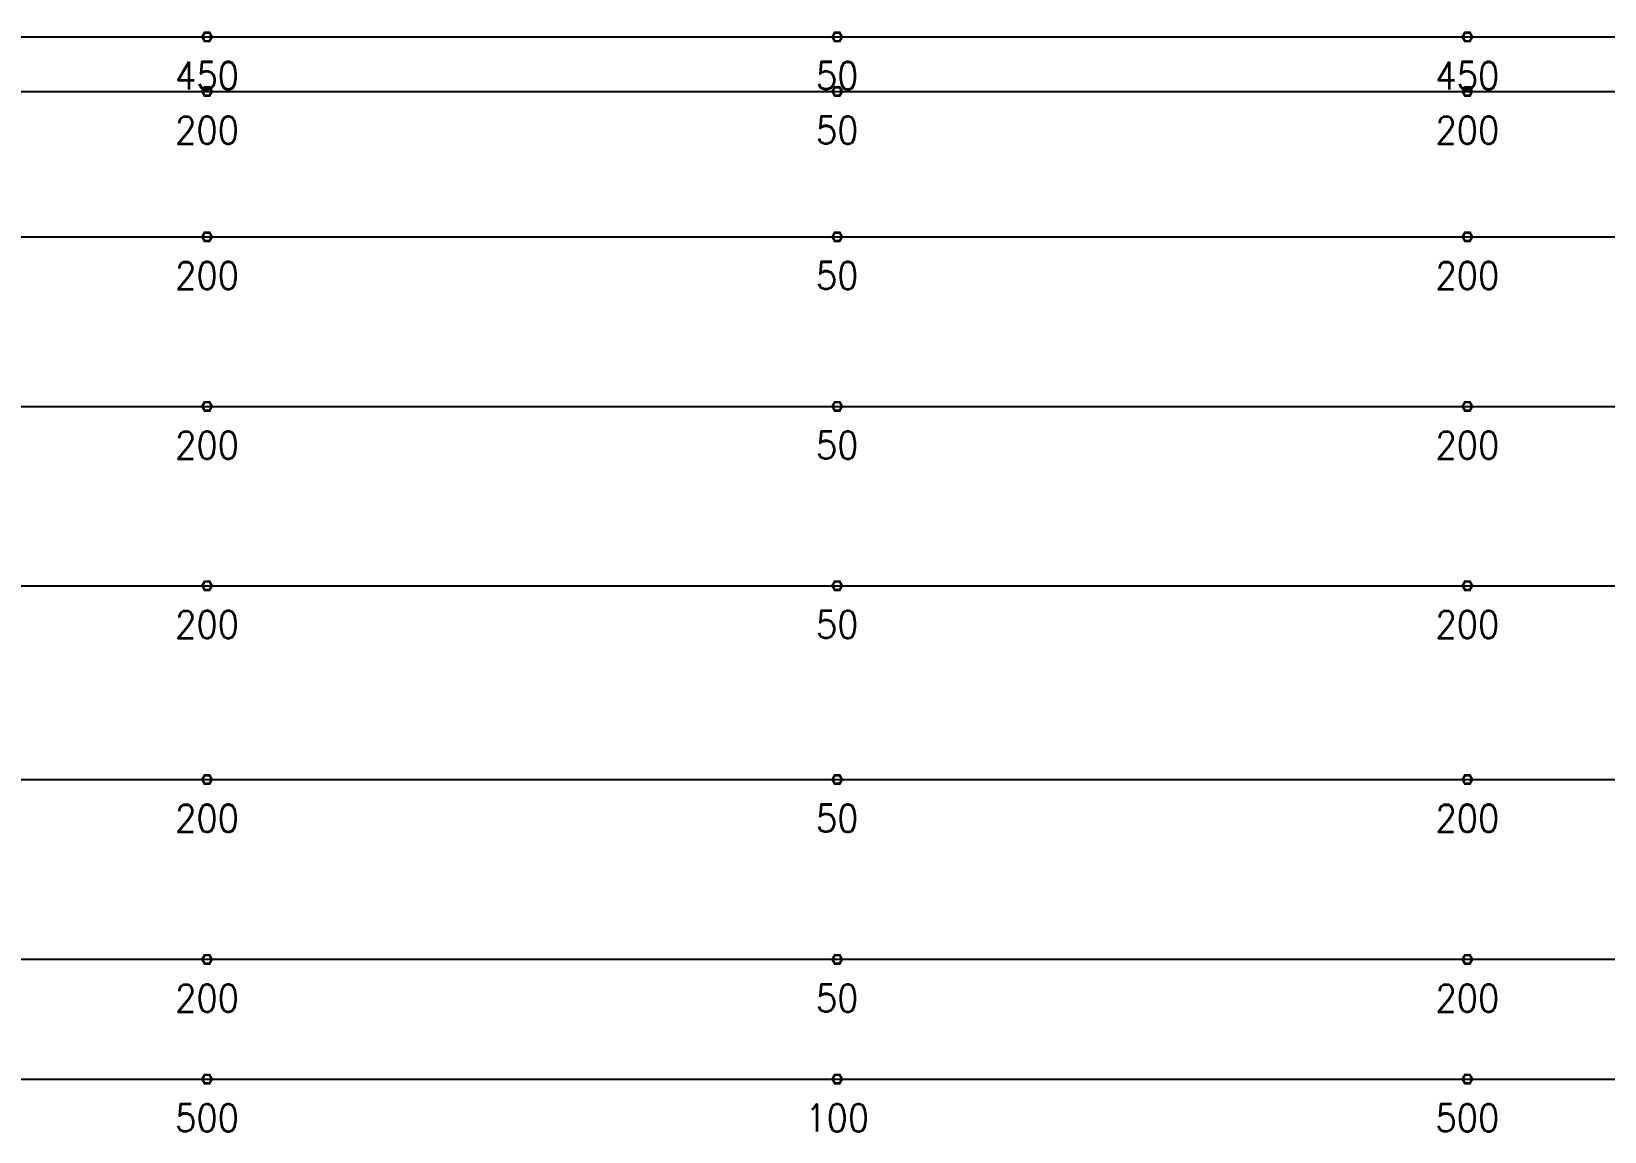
# Model space of a CAD drawing. Header units: millimetres. Extents: x 131629 to 589785, y -24154 to 45581.
# Drawn here: x 401601 to 414582, y 8714 to 17795 of the extents above; entities that cross this region are included whole.
import ezdxf
from ezdxf.enums import TextEntityAlignment as Align

# ---------------------------------------------------------------- set-up
doc = ezdxf.new("R2010")
doc.units = ezdxf.units.MM
doc.layers.get('0').update_dxf_attribs({"lineweight": 20})
doc.layers.add('ARES_TAG', color=3, linetype='Continuous')
doc.layers.add('NDC_S_TENDON', color=10, linetype='Continuous')
doc.layers.add('Current_plane_Column', color=7, linetype='Continuous', true_color=0x4b00ff)
doc.layers.add('NDC_S-TENDON', color=6, linetype='Continuous', lineweight=35)
doc.layers.add('NDC_S_ANNO', color=7, linetype='Continuous', lineweight=20)
doc.styles.add('ARES_ROMANS_0.36', font='romans.shx', dxfattribs={"width": 0.36, "bigfont": 'vns.shx'})
doc.styles.get("Standard").update_dxf_attribs({"font": 'arial.ttf'})

# ---------------------------------------------------------------- blocks, each defined once
blk = doc.blocks.new('*U642')
at = {"layer": 'NDC_S_TENDON'}
blk.add_line((5123, 0), (56672, 0), dxfattribs=at)
at = {"layer": 'ARES_TAG', "style": 'ARES_ROMANS_0.36', "width": 0.36}
blk.add_attdef('S3', text='', height=375, dxfattribs=at).set_placement((-10456, 0), align=Align.MIDDLE_CENTER)
blk = doc.blocks.new('*U626')
at = {"layer": 'NDC_S_TENDON'}
blk.add_line((5123, 0), (56672, 0), dxfattribs=at)
at = {"layer": 'ARES_TAG', "style": 'ARES_ROMANS_0.36', "width": 0.36}
blk.add_attdef('S3', text='', height=375, dxfattribs=at).set_placement((-9538, 0), align=Align.MIDDLE_CENTER)
blk = doc.blocks.new('*U623')
at = {"layer": 'NDC_S_TENDON'}
blk.add_line((5123, 0), (56672, 0), dxfattribs=at)
at = {"layer": 'ARES_TAG', "style": 'ARES_ROMANS_0.36', "width": 0.36}
blk.add_attdef('S3', text='', height=375, dxfattribs=at).set_placement((-10719, 0), align=Align.MIDDLE_CENTER)
blk = doc.blocks.new('*U621')
at = {"layer": 'NDC_S_TENDON'}
blk.add_line((-16450, 0), (25150, 0), dxfattribs=at)
at = {"layer": 'ARES_TAG', "style": 'ARES_ROMANS_0.36', "width": 0.36}
blk.add_attdef('S3', text='', height=375, rotation=6.4084, dxfattribs=at).set_placement((-31810, -1725), align=Align.MIDDLE_CENTER)
blk = doc.blocks.new('*U622')
at = {"layer": 'NDC_S_TENDON'}
blk.add_line((-16450, 0), (25150, 0), dxfattribs=at)
at = {"layer": 'ARES_TAG', "style": 'ARES_ROMANS_0.36', "width": 0.36}
blk.add_attdef('S3', text='', height=375, rotation=5.4684, dxfattribs=at).set_placement((-31836, -1473), align=Align.MIDDLE_CENTER)
blk = doc.blocks.new('TDX')
at = {"layer": 'NDC_S-TENDON', "linetype": 'Continuous'}
for points, elevation in [([(20490, 8250, 20, 20, 0), (20470, 8285, 20, 20, 0), (20430, 8285, 20, 20, 0), (20410, 8250, 20, 20, 0), (20430, 8215, 20, 20, 0), (20470, 8215, 20, 20, 0)], 2950), ([(20490, 8250, 20, 20, 0), (20470, 8285, 20, 20, 0), (20430, 8285, 20, 20, 0), (20410, 8250, 20, 20, 0), (20430, 8215, 20, 20, 0), (20470, 8215, 20, 20, 0)], 2950), ([(20490, 8250, 20, 20, 0), (20470, 8285, 20, 20, 0), (20430, 8285, 20, 20, 0), (20410, 8250, 20, 20, 0), (20430, 8215, 20, 20, 0), (20470, 8215, 20, 20, 0)], 2950), ([(20490, 8250, 20, 20, 0), (20470, 8285, 20, 20, 0), (20430, 8285, 20, 20, 0), (20410, 8250, 20, 20, 0), (20430, 8215, 20, 20, 0), (20470, 8215, 20, 20, 0)], 2950), ([(20490, 8249, 20, 20, 0), (20470, 8284, 20, 20, 0), (20430, 8284, 20, 20, 0), (20410, 8249, 20, 20, 0), (20430, 8214, 20, 20, 0), (20470, 8214, 20, 20, 0)], 2375), ([(20490, 8249, 20, 20, 0), (20470, 8284, 20, 20, 0), (20430, 8284, 20, 20, 0), (20410, 8249, 20, 20, 0), (20430, 8214, 20, 20, 0), (20470, 8214, 20, 20, 0)], 2375), ([(20490, 8249, 20, 20, 0), (20470, 8284, 20, 20, 0), (20430, 8284, 20, 20, 0), (20410, 8249, 20, 20, 0), (20430, 8214, 20, 20, 0), (20470, 8214, 20, 20, 0)], 2375), ([(20490, 8249, 20, 20, 0), (20470, 8284, 20, 20, 0), (20430, 8284, 20, 20, 0), (20410, 8249, 20, 20, 0), (20430, 8214, 20, 20, 0), (20470, 8214, 20, 20, 0)], 2375), ([(25690, 8250, 20, 20, 0), (25670, 8285, 20, 20, 0), (25630, 8285, 20, 20, 0), (25610, 8250, 20, 20, 0), (25630, 8215, 20, 20, 0), (25670, 8215, 20, 20, 0)], 2550), ([(25690, 8250, 20, 20, 0), (25670, 8285, 20, 20, 0), (25630, 8285, 20, 20, 0), (25610, 8250, 20, 20, 0), (25630, 8215, 20, 20, 0), (25670, 8215, 20, 20, 0)], 2550), ([(25690, 8249, 20, 20, 0), (25670, 8284, 20, 20, 0), (25630, 8284, 20, 20, 0), (25610, 8249, 20, 20, 0), (25630, 8214, 20, 20, 0), (25670, 8214, 20, 20, 0)], 1975), ([(25690, 8249, 20, 20, 0), (25670, 8284, 20, 20, 0), (25630, 8284, 20, 20, 0), (25610, 8249, 20, 20, 0), (25630, 8214, 20, 20, 0), (25670, 8214, 20, 20, 0)], 1975), ([(30890, 8250, 20, 20, 0), (30870, 8285, 20, 20, 0), (30830, 8285, 20, 20, 0), (30810, 8250, 20, 20, 0), (30830, 8215, 20, 20, 0), (30870, 8215, 20, 20, 0)], 2950), ([(30890, 8250, 20, 20, 0), (30870, 8285, 20, 20, 0), (30830, 8285, 20, 20, 0), (30810, 8250, 20, 20, 0), (30830, 8215, 20, 20, 0), (30870, 8215, 20, 20, 0)], 2950), ([(30890, 8250, 20, 20, 0), (30870, 8285, 20, 20, 0), (30830, 8285, 20, 20, 0), (30810, 8250, 20, 20, 0), (30830, 8215, 20, 20, 0), (30870, 8215, 20, 20, 0)], 2950), ([(30890, 8250, 20, 20, 0), (30870, 8285, 20, 20, 0), (30830, 8285, 20, 20, 0), (30810, 8250, 20, 20, 0), (30830, 8215, 20, 20, 0), (30870, 8215, 20, 20, 0)], 2950), ([(30890, 8249, 20, 20, 0), (30870, 8284, 20, 20, 0), (30830, 8284, 20, 20, 0), (30810, 8249, 20, 20, 0), (30830, 8214, 20, 20, 0), (30870, 8214, 20, 20, 0)], 2375), ([(30890, 8249, 20, 20, 0), (30870, 8284, 20, 20, 0), (30830, 8284, 20, 20, 0), (30810, 8249, 20, 20, 0), (30830, 8214, 20, 20, 0), (30870, 8214, 20, 20, 0)], 2375), ([(30890, 8249, 20, 20, 0), (30870, 8284, 20, 20, 0), (30830, 8284, 20, 20, 0), (30810, 8249, 20, 20, 0), (30830, 8214, 20, 20, 0), (30870, 8214, 20, 20, 0)], 2375), ([(30890, 8249, 20, 20, 0), (30870, 8284, 20, 20, 0), (30830, 8284, 20, 20, 0), (30810, 8249, 20, 20, 0), (30830, 8214, 20, 20, 0), (30870, 8214, 20, 20, 0)], 2375), ([(20490, 7800, 20, 20, 0), (20470, 7834, 20, 20, 0), (20430, 7834, 20, 20, 0), (20410, 7800, 20, 20, 0), (20430, 7765, 20, 20, 0), (20470, 7765, 20, 20, 0)], 2950), ([(20490, 7800, 20, 20, 0), (20470, 7834, 20, 20, 0), (20430, 7834, 20, 20, 0), (20410, 7800, 20, 20, 0), (20430, 7765, 20, 20, 0), (20470, 7765, 20, 20, 0)], 2950), ([(20490, 7800, 20, 20, 0), (20470, 7834, 20, 20, 0), (20430, 7834, 20, 20, 0), (20410, 7800, 20, 20, 0), (20430, 7765, 20, 20, 0), (20470, 7765, 20, 20, 0)], 2950), ([(20490, 7800, 20, 20, 0), (20470, 7834, 20, 20, 0), (20430, 7834, 20, 20, 0), (20410, 7800, 20, 20, 0), (20430, 7765, 20, 20, 0), (20470, 7765, 20, 20, 0)], 2950), ([(20490, 7799, 20, 20, 0), (20470, 7833, 20, 20, 0), (20430, 7833, 20, 20, 0), (20410, 7799, 20, 20, 0), (20430, 7764, 20, 20, 0), (20470, 7764, 20, 20, 0)], 2375), ([(20490, 7799, 20, 20, 0), (20470, 7833, 20, 20, 0), (20430, 7833, 20, 20, 0), (20410, 7799, 20, 20, 0), (20430, 7764, 20, 20, 0), (20470, 7764, 20, 20, 0)], 2375), ([(20490, 7799, 20, 20, 0), (20470, 7833, 20, 20, 0), (20430, 7833, 20, 20, 0), (20410, 7799, 20, 20, 0), (20430, 7764, 20, 20, 0), (20470, 7764, 20, 20, 0)], 2375), ([(20490, 7799, 20, 20, 0), (20470, 7833, 20, 20, 0), (20430, 7833, 20, 20, 0), (20410, 7799, 20, 20, 0), (20430, 7764, 20, 20, 0), (20470, 7764, 20, 20, 0)], 2375), ([(25690, 7800, 20, 20, 0), (25670, 7834, 20, 20, 0), (25630, 7834, 20, 20, 0), (25610, 7800, 20, 20, 0), (25630, 7765, 20, 20, 0), (25670, 7765, 20, 20, 0)], 2800), ([(25690, 7800, 20, 20, 0), (25670, 7834, 20, 20, 0), (25630, 7834, 20, 20, 0), (25610, 7800, 20, 20, 0), (25630, 7765, 20, 20, 0), (25670, 7765, 20, 20, 0)], 2800), ([(25690, 7799, 20, 20, 0), (25670, 7833, 20, 20, 0), (25630, 7833, 20, 20, 0), (25610, 7799, 20, 20, 0), (25630, 7764, 20, 20, 0), (25670, 7764, 20, 20, 0)], 2225), ([(25690, 7799, 20, 20, 0), (25670, 7833, 20, 20, 0), (25630, 7833, 20, 20, 0), (25610, 7799, 20, 20, 0), (25630, 7764, 20, 20, 0), (25670, 7764, 20, 20, 0)], 2225), ([(30890, 7800, 20, 20, 0), (30870, 7834, 20, 20, 0), (30830, 7834, 20, 20, 0), (30810, 7800, 20, 20, 0), (30830, 7765, 20, 20, 0), (30870, 7765, 20, 20, 0)], 2950), ([(30890, 7800, 20, 20, 0), (30870, 7834, 20, 20, 0), (30830, 7834, 20, 20, 0), (30810, 7800, 20, 20, 0), (30830, 7765, 20, 20, 0), (30870, 7765, 20, 20, 0)], 2950), ([(30890, 7800, 20, 20, 0), (30870, 7834, 20, 20, 0), (30830, 7834, 20, 20, 0), (30810, 7800, 20, 20, 0), (30830, 7765, 20, 20, 0), (30870, 7765, 20, 20, 0)], 2950), ([(30890, 7800, 20, 20, 0), (30870, 7834, 20, 20, 0), (30830, 7834, 20, 20, 0), (30810, 7800, 20, 20, 0), (30830, 7765, 20, 20, 0), (30870, 7765, 20, 20, 0)], 2950), ([(30890, 7799, 20, 20, 0), (30870, 7833, 20, 20, 0), (30830, 7833, 20, 20, 0), (30810, 7799, 20, 20, 0), (30830, 7764, 20, 20, 0), (30870, 7764, 20, 20, 0)], 2375), ([(30890, 7799, 20, 20, 0), (30870, 7833, 20, 20, 0), (30830, 7833, 20, 20, 0), (30810, 7799, 20, 20, 0), (30830, 7764, 20, 20, 0), (30870, 7764, 20, 20, 0)], 2375), ([(30890, 7799, 20, 20, 0), (30870, 7833, 20, 20, 0), (30830, 7833, 20, 20, 0), (30810, 7799, 20, 20, 0), (30830, 7764, 20, 20, 0), (30870, 7764, 20, 20, 0)], 2375), ([(30890, 7799, 20, 20, 0), (30870, 7833, 20, 20, 0), (30830, 7833, 20, 20, 0), (30810, 7799, 20, 20, 0), (30830, 7764, 20, 20, 0), (30870, 7764, 20, 20, 0)], 2375), ([(20490, 6600, 20, 20, 0), (20470, 6635, 20, 20, 0), (20430, 6635, 20, 20, 0), (20410, 6600, 20, 20, 0), (20430, 6565, 20, 20, 0), (20470, 6565, 20, 20, 0)], 2950), ([(20490, 6600, 20, 20, 0), (20470, 6635, 20, 20, 0), (20430, 6635, 20, 20, 0), (20410, 6600, 20, 20, 0), (20430, 6565, 20, 20, 0), (20470, 6565, 20, 20, 0)], 2950), ([(20490, 6600, 20, 20, 0), (20470, 6635, 20, 20, 0), (20430, 6635, 20, 20, 0), (20410, 6600, 20, 20, 0), (20430, 6565, 20, 20, 0), (20470, 6565, 20, 20, 0)], 2950), ([(20490, 6600, 20, 20, 0), (20470, 6635, 20, 20, 0), (20430, 6635, 20, 20, 0), (20410, 6600, 20, 20, 0), (20430, 6565, 20, 20, 0), (20470, 6565, 20, 20, 0)], 2950), ([(20490, 6599, 20, 20, 0), (20470, 6634, 20, 20, 0), (20430, 6634, 20, 20, 0), (20410, 6599, 20, 20, 0), (20430, 6564, 20, 20, 0), (20470, 6564, 20, 20, 0)], 2375), ([(20490, 6599, 20, 20, 0), (20470, 6634, 20, 20, 0), (20430, 6634, 20, 20, 0), (20410, 6599, 20, 20, 0), (20430, 6564, 20, 20, 0), (20470, 6564, 20, 20, 0)], 2375), ([(20490, 6599, 20, 20, 0), (20470, 6634, 20, 20, 0), (20430, 6634, 20, 20, 0), (20410, 6599, 20, 20, 0), (20430, 6564, 20, 20, 0), (20470, 6564, 20, 20, 0)], 2375), ([(20490, 6599, 20, 20, 0), (20470, 6634, 20, 20, 0), (20430, 6634, 20, 20, 0), (20410, 6599, 20, 20, 0), (20430, 6564, 20, 20, 0), (20470, 6564, 20, 20, 0)], 2375), ([(25690, 6600, 20, 20, 0), (25670, 6635, 20, 20, 0), (25630, 6635, 20, 20, 0), (25610, 6600, 20, 20, 0), (25630, 6565, 20, 20, 0), (25670, 6565, 20, 20, 0)], 2800), ([(25690, 6600, 20, 20, 0), (25670, 6635, 20, 20, 0), (25630, 6635, 20, 20, 0), (25610, 6600, 20, 20, 0), (25630, 6565, 20, 20, 0), (25670, 6565, 20, 20, 0)], 2800), ([(25690, 6599, 20, 20, 0), (25670, 6634, 20, 20, 0), (25630, 6634, 20, 20, 0), (25610, 6599, 20, 20, 0), (25630, 6564, 20, 20, 0), (25670, 6564, 20, 20, 0)], 2225), ([(25690, 6599, 20, 20, 0), (25670, 6634, 20, 20, 0), (25630, 6634, 20, 20, 0), (25610, 6599, 20, 20, 0), (25630, 6564, 20, 20, 0), (25670, 6564, 20, 20, 0)], 2225), ([(30890, 6600, 20, 20, 0), (30870, 6635, 20, 20, 0), (30830, 6635, 20, 20, 0), (30810, 6600, 20, 20, 0), (30830, 6565, 20, 20, 0), (30870, 6565, 20, 20, 0)], 2950), ([(30890, 6600, 20, 20, 0), (30870, 6635, 20, 20, 0), (30830, 6635, 20, 20, 0), (30810, 6600, 20, 20, 0), (30830, 6565, 20, 20, 0), (30870, 6565, 20, 20, 0)], 2950), ([(30890, 6600, 20, 20, 0), (30870, 6635, 20, 20, 0), (30830, 6635, 20, 20, 0), (30810, 6600, 20, 20, 0), (30830, 6565, 20, 20, 0), (30870, 6565, 20, 20, 0)], 2950), ([(30890, 6600, 20, 20, 0), (30870, 6635, 20, 20, 0), (30830, 6635, 20, 20, 0), (30810, 6600, 20, 20, 0), (30830, 6565, 20, 20, 0), (30870, 6565, 20, 20, 0)], 2950), ([(30890, 6599, 20, 20, 0), (30870, 6634, 20, 20, 0), (30830, 6634, 20, 20, 0), (30810, 6599, 20, 20, 0), (30830, 6564, 20, 20, 0), (30870, 6564, 20, 20, 0)], 2375), ([(30890, 6599, 20, 20, 0), (30870, 6634, 20, 20, 0), (30830, 6634, 20, 20, 0), (30810, 6599, 20, 20, 0), (30830, 6564, 20, 20, 0), (30870, 6564, 20, 20, 0)], 2375), ([(30890, 6599, 20, 20, 0), (30870, 6634, 20, 20, 0), (30830, 6634, 20, 20, 0), (30810, 6599, 20, 20, 0), (30830, 6564, 20, 20, 0), (30870, 6564, 20, 20, 0)], 2375), ([(30890, 6599, 20, 20, 0), (30870, 6634, 20, 20, 0), (30830, 6634, 20, 20, 0), (30810, 6599, 20, 20, 0), (30830, 6564, 20, 20, 0), (30870, 6564, 20, 20, 0)], 2375), ([(20490, 5200, 20, 20, 0), (20470, 5235, 20, 20, 0), (20430, 5235, 20, 20, 0), (20410, 5200, 20, 20, 0), (20430, 5165, 20, 20, 0), (20470, 5165, 20, 20, 0)], 2950), ([(20490, 5200, 20, 20, 0), (20470, 5235, 20, 20, 0), (20430, 5235, 20, 20, 0), (20410, 5200, 20, 20, 0), (20430, 5165, 20, 20, 0), (20470, 5165, 20, 20, 0)], 2950), ([(20490, 5200, 20, 20, 0), (20470, 5235, 20, 20, 0), (20430, 5235, 20, 20, 0), (20410, 5200, 20, 20, 0), (20430, 5165, 20, 20, 0), (20470, 5165, 20, 20, 0)], 2950), ([(20490, 5200, 20, 20, 0), (20470, 5235, 20, 20, 0), (20430, 5235, 20, 20, 0), (20410, 5200, 20, 20, 0), (20430, 5165, 20, 20, 0), (20470, 5165, 20, 20, 0)], 2950), ([(20490, 5199, 20, 20, 0), (20470, 5234, 20, 20, 0), (20430, 5234, 20, 20, 0), (20410, 5199, 20, 20, 0), (20430, 5164, 20, 20, 0), (20470, 5164, 20, 20, 0)], 2375), ([(20490, 5199, 20, 20, 0), (20470, 5234, 20, 20, 0), (20430, 5234, 20, 20, 0), (20410, 5199, 20, 20, 0), (20430, 5164, 20, 20, 0), (20470, 5164, 20, 20, 0)], 2375), ([(20490, 5199, 20, 20, 0), (20470, 5234, 20, 20, 0), (20430, 5234, 20, 20, 0), (20410, 5199, 20, 20, 0), (20430, 5164, 20, 20, 0), (20470, 5164, 20, 20, 0)], 2375), ([(20490, 5199, 20, 20, 0), (20470, 5234, 20, 20, 0), (20430, 5234, 20, 20, 0), (20410, 5199, 20, 20, 0), (20430, 5164, 20, 20, 0), (20470, 5164, 20, 20, 0)], 2375), ([(25690, 5200, 20, 20, 0), (25670, 5235, 20, 20, 0), (25630, 5235, 20, 20, 0), (25610, 5200, 20, 20, 0), (25630, 5165, 20, 20, 0), (25670, 5165, 20, 20, 0)], 2800), ([(25690, 5200, 20, 20, 0), (25670, 5235, 20, 20, 0), (25630, 5235, 20, 20, 0), (25610, 5200, 20, 20, 0), (25630, 5165, 20, 20, 0), (25670, 5165, 20, 20, 0)], 2800), ([(25690, 5199, 20, 20, 0), (25670, 5234, 20, 20, 0), (25630, 5234, 20, 20, 0), (25610, 5199, 20, 20, 0), (25630, 5164, 20, 20, 0), (25670, 5164, 20, 20, 0)], 2225), ([(25690, 5199, 20, 20, 0), (25670, 5234, 20, 20, 0), (25630, 5234, 20, 20, 0), (25610, 5199, 20, 20, 0), (25630, 5164, 20, 20, 0), (25670, 5164, 20, 20, 0)], 2225), ([(30890, 5200, 20, 20, 0), (30870, 5235, 20, 20, 0), (30830, 5235, 20, 20, 0), (30810, 5200, 20, 20, 0), (30830, 5165, 20, 20, 0), (30870, 5165, 20, 20, 0)], 2950), ([(30890, 5200, 20, 20, 0), (30870, 5235, 20, 20, 0), (30830, 5235, 20, 20, 0), (30810, 5200, 20, 20, 0), (30830, 5165, 20, 20, 0), (30870, 5165, 20, 20, 0)], 2950), ([(30890, 5200, 20, 20, 0), (30870, 5235, 20, 20, 0), (30830, 5235, 20, 20, 0), (30810, 5200, 20, 20, 0), (30830, 5165, 20, 20, 0), (30870, 5165, 20, 20, 0)], 2950), ([(30890, 5200, 20, 20, 0), (30870, 5235, 20, 20, 0), (30830, 5235, 20, 20, 0), (30810, 5200, 20, 20, 0), (30830, 5165, 20, 20, 0), (30870, 5165, 20, 20, 0)], 2950), ([(30890, 5199, 20, 20, 0), (30870, 5234, 20, 20, 0), (30830, 5234, 20, 20, 0), (30810, 5199, 20, 20, 0), (30830, 5164, 20, 20, 0), (30870, 5164, 20, 20, 0)], 2375), ([(30890, 5199, 20, 20, 0), (30870, 5234, 20, 20, 0), (30830, 5234, 20, 20, 0), (30810, 5199, 20, 20, 0), (30830, 5164, 20, 20, 0), (30870, 5164, 20, 20, 0)], 2375), ([(30890, 5199, 20, 20, 0), (30870, 5234, 20, 20, 0), (30830, 5234, 20, 20, 0), (30810, 5199, 20, 20, 0), (30830, 5164, 20, 20, 0), (30870, 5164, 20, 20, 0)], 2375), ([(30890, 5199, 20, 20, 0), (30870, 5234, 20, 20, 0), (30830, 5234, 20, 20, 0), (30810, 5199, 20, 20, 0), (30830, 5164, 20, 20, 0), (30870, 5164, 20, 20, 0)], 2375), ([(20490, 3720, 20, 20, 0), (20470, 3755, 20, 20, 0), (20430, 3755, 20, 20, 0), (20410, 3720, 20, 20, 0), (20430, 3685, 20, 20, 0), (20470, 3685, 20, 20, 0)], 2950), ([(20490, 3720, 20, 20, 0), (20470, 3755, 20, 20, 0), (20430, 3755, 20, 20, 0), (20410, 3720, 20, 20, 0), (20430, 3685, 20, 20, 0), (20470, 3685, 20, 20, 0)], 2950), ([(20490, 3720, 20, 20, 0), (20470, 3755, 20, 20, 0), (20430, 3755, 20, 20, 0), (20410, 3720, 20, 20, 0), (20430, 3685, 20, 20, 0), (20470, 3685, 20, 20, 0)], 2950), ([(20490, 3720, 20, 20, 0), (20470, 3755, 20, 20, 0), (20430, 3755, 20, 20, 0), (20410, 3720, 20, 20, 0), (20430, 3685, 20, 20, 0), (20470, 3685, 20, 20, 0)], 2950), ([(25690, 3720, 20, 20, 0), (25670, 3755, 20, 20, 0), (25630, 3755, 20, 20, 0), (25610, 3720, 20, 20, 0), (25630, 3685, 20, 20, 0), (25670, 3685, 20, 20, 0)], 2800), ([(25690, 3720, 20, 20, 0), (25670, 3755, 20, 20, 0), (25630, 3755, 20, 20, 0), (25610, 3720, 20, 20, 0), (25630, 3685, 20, 20, 0), (25670, 3685, 20, 20, 0)], 2800), ([(30890, 3720, 20, 20, 0), (30870, 3755, 20, 20, 0), (30830, 3755, 20, 20, 0), (30810, 3720, 20, 20, 0), (30830, 3685, 20, 20, 0), (30870, 3685, 20, 20, 0)], 2950), ([(30890, 3720, 20, 20, 0), (30870, 3755, 20, 20, 0), (30830, 3755, 20, 20, 0), (30810, 3720, 20, 20, 0), (30830, 3685, 20, 20, 0), (30870, 3685, 20, 20, 0)], 2950), ([(30890, 3720, 20, 20, 0), (30870, 3755, 20, 20, 0), (30830, 3755, 20, 20, 0), (30810, 3720, 20, 20, 0), (30830, 3685, 20, 20, 0), (30870, 3685, 20, 20, 0)], 2950), ([(30890, 3720, 20, 20, 0), (30870, 3755, 20, 20, 0), (30830, 3755, 20, 20, 0), (30810, 3720, 20, 20, 0), (30830, 3685, 20, 20, 0), (30870, 3685, 20, 20, 0)], 2950), ([(20490, 3719, 20, 20, 0), (20470, 3754, 20, 20, 0), (20430, 3754, 20, 20, 0), (20410, 3719, 20, 20, 0), (20430, 3684, 20, 20, 0), (20470, 3684, 20, 20, 0)], 2375), ([(20490, 3719, 20, 20, 0), (20470, 3754, 20, 20, 0), (20430, 3754, 20, 20, 0), (20410, 3719, 20, 20, 0), (20430, 3684, 20, 20, 0), (20470, 3684, 20, 20, 0)], 2375), ([(20490, 3719, 20, 20, 0), (20470, 3754, 20, 20, 0), (20430, 3754, 20, 20, 0), (20410, 3719, 20, 20, 0), (20430, 3684, 20, 20, 0), (20470, 3684, 20, 20, 0)], 2375), ([(20490, 3719, 20, 20, 0), (20470, 3754, 20, 20, 0), (20430, 3754, 20, 20, 0), (20410, 3719, 20, 20, 0), (20430, 3684, 20, 20, 0), (20470, 3684, 20, 20, 0)], 2375), ([(25690, 3719, 20, 20, 0), (25670, 3754, 20, 20, 0), (25630, 3754, 20, 20, 0), (25610, 3719, 20, 20, 0), (25630, 3684, 20, 20, 0), (25670, 3684, 20, 20, 0)], 2225), ([(25690, 3719, 20, 20, 0), (25670, 3754, 20, 20, 0), (25630, 3754, 20, 20, 0), (25610, 3719, 20, 20, 0), (25630, 3684, 20, 20, 0), (25670, 3684, 20, 20, 0)], 2225), ([(30890, 3719, 20, 20, 0), (30870, 3754, 20, 20, 0), (30830, 3754, 20, 20, 0), (30810, 3719, 20, 20, 0), (30830, 3684, 20, 20, 0), (30870, 3684, 20, 20, 0)], 2375), ([(30890, 3719, 20, 20, 0), (30870, 3754, 20, 20, 0), (30830, 3754, 20, 20, 0), (30810, 3719, 20, 20, 0), (30830, 3684, 20, 20, 0), (30870, 3684, 20, 20, 0)], 2375), ([(30890, 3719, 20, 20, 0), (30870, 3754, 20, 20, 0), (30830, 3754, 20, 20, 0), (30810, 3719, 20, 20, 0), (30830, 3684, 20, 20, 0), (30870, 3684, 20, 20, 0)], 2375), ([(30890, 3719, 20, 20, 0), (30870, 3754, 20, 20, 0), (30830, 3754, 20, 20, 0), (30810, 3719, 20, 20, 0), (30830, 3684, 20, 20, 0), (30870, 3684, 20, 20, 0)], 2375), ([(20490, 2120, 20, 20, 0), (20470, 2155, 20, 20, 0), (20430, 2155, 20, 20, 0), (20410, 2120, 20, 20, 0), (20430, 2085, 20, 20, 0), (20470, 2085, 20, 20, 0)], 2950), ([(20490, 2120, 20, 20, 0), (20470, 2155, 20, 20, 0), (20430, 2155, 20, 20, 0), (20410, 2120, 20, 20, 0), (20430, 2085, 20, 20, 0), (20470, 2085, 20, 20, 0)], 2950), ([(20490, 2120, 20, 20, 0), (20470, 2155, 20, 20, 0), (20430, 2155, 20, 20, 0), (20410, 2120, 20, 20, 0), (20430, 2085, 20, 20, 0), (20470, 2085, 20, 20, 0)], 2950), ([(20490, 2120, 20, 20, 0), (20470, 2155, 20, 20, 0), (20430, 2155, 20, 20, 0), (20410, 2120, 20, 20, 0), (20430, 2085, 20, 20, 0), (20470, 2085, 20, 20, 0)], 2950), ([(20490, 2119, 20, 20, 0), (20470, 2154, 20, 20, 0), (20430, 2154, 20, 20, 0), (20410, 2119, 20, 20, 0), (20430, 2084, 20, 20, 0), (20470, 2084, 20, 20, 0)], 2375), ([(20490, 2119, 20, 20, 0), (20470, 2154, 20, 20, 0), (20430, 2154, 20, 20, 0), (20410, 2119, 20, 20, 0), (20430, 2084, 20, 20, 0), (20470, 2084, 20, 20, 0)], 2375), ([(20490, 2119, 20, 20, 0), (20470, 2154, 20, 20, 0), (20430, 2154, 20, 20, 0), (20410, 2119, 20, 20, 0), (20430, 2084, 20, 20, 0), (20470, 2084, 20, 20, 0)], 2375), ([(20490, 2119, 20, 20, 0), (20470, 2154, 20, 20, 0), (20430, 2154, 20, 20, 0), (20410, 2119, 20, 20, 0), (20430, 2084, 20, 20, 0), (20470, 2084, 20, 20, 0)], 2375), ([(25690, 2120, 20, 20, 0), (25670, 2155, 20, 20, 0), (25630, 2155, 20, 20, 0), (25610, 2120, 20, 20, 0), (25630, 2085, 20, 20, 0), (25670, 2085, 20, 20, 0)], 2800), ([(25690, 2120, 20, 20, 0), (25670, 2155, 20, 20, 0), (25630, 2155, 20, 20, 0), (25610, 2120, 20, 20, 0), (25630, 2085, 20, 20, 0), (25670, 2085, 20, 20, 0)], 2800), ([(25690, 2119, 20, 20, 0), (25670, 2154, 20, 20, 0), (25630, 2154, 20, 20, 0), (25610, 2119, 20, 20, 0), (25630, 2084, 20, 20, 0), (25670, 2084, 20, 20, 0)], 2225), ([(25690, 2119, 20, 20, 0), (25670, 2154, 20, 20, 0), (25630, 2154, 20, 20, 0), (25610, 2119, 20, 20, 0), (25630, 2084, 20, 20, 0), (25670, 2084, 20, 20, 0)], 2225), ([(30890, 2120, 20, 20, 0), (30870, 2155, 20, 20, 0), (30830, 2155, 20, 20, 0), (30810, 2120, 20, 20, 0), (30830, 2085, 20, 20, 0), (30870, 2085, 20, 20, 0)], 2950), ([(30890, 2120, 20, 20, 0), (30870, 2155, 20, 20, 0), (30830, 2155, 20, 20, 0), (30810, 2120, 20, 20, 0), (30830, 2085, 20, 20, 0), (30870, 2085, 20, 20, 0)], 2950), ([(30890, 2120, 20, 20, 0), (30870, 2155, 20, 20, 0), (30830, 2155, 20, 20, 0), (30810, 2120, 20, 20, 0), (30830, 2085, 20, 20, 0), (30870, 2085, 20, 20, 0)], 2950), ([(30890, 2120, 20, 20, 0), (30870, 2155, 20, 20, 0), (30830, 2155, 20, 20, 0), (30810, 2120, 20, 20, 0), (30830, 2085, 20, 20, 0), (30870, 2085, 20, 20, 0)], 2950), ([(30890, 2119, 20, 20, 0), (30870, 2154, 20, 20, 0), (30830, 2154, 20, 20, 0), (30810, 2119, 20, 20, 0), (30830, 2084, 20, 20, 0), (30870, 2084, 20, 20, 0)], 2375), ([(30890, 2119, 20, 20, 0), (30870, 2154, 20, 20, 0), (30830, 2154, 20, 20, 0), (30810, 2119, 20, 20, 0), (30830, 2084, 20, 20, 0), (30870, 2084, 20, 20, 0)], 2375), ([(30890, 2119, 20, 20, 0), (30870, 2154, 20, 20, 0), (30830, 2154, 20, 20, 0), (30810, 2119, 20, 20, 0), (30830, 2084, 20, 20, 0), (30870, 2084, 20, 20, 0)], 2375), ([(30890, 2119, 20, 20, 0), (30870, 2154, 20, 20, 0), (30830, 2154, 20, 20, 0), (30810, 2119, 20, 20, 0), (30830, 2084, 20, 20, 0), (30870, 2084, 20, 20, 0)], 2375), ([(20490, 635, 20, 20, 0), (20470, 670, 20, 20, 0), (20430, 670, 20, 20, 0), (20410, 635, 20, 20, 0), (20430, 601, 20, 20, 0), (20470, 601, 20, 20, 0)], 2950), ([(20490, 635, 20, 20, 0), (20470, 670, 20, 20, 0), (20430, 670, 20, 20, 0), (20410, 635, 20, 20, 0), (20430, 601, 20, 20, 0), (20470, 601, 20, 20, 0)], 2950), ([(20490, 635, 20, 20, 0), (20470, 670, 20, 20, 0), (20430, 670, 20, 20, 0), (20410, 635, 20, 20, 0), (20430, 601, 20, 20, 0), (20470, 601, 20, 20, 0)], 2950), ([(20490, 635, 20, 20, 0), (20470, 670, 20, 20, 0), (20430, 670, 20, 20, 0), (20410, 635, 20, 20, 0), (20430, 601, 20, 20, 0), (20470, 601, 20, 20, 0)], 2950), ([(20490, 634, 20, 20, 0), (20470, 669, 20, 20, 0), (20430, 669, 20, 20, 0), (20410, 634, 20, 20, 0), (20430, 599, 20, 20, 0), (20470, 599, 20, 20, 0)], 2375), ([(20490, 634, 20, 20, 0), (20470, 669, 20, 20, 0), (20430, 669, 20, 20, 0), (20410, 634, 20, 20, 0), (20430, 599, 20, 20, 0), (20470, 599, 20, 20, 0)], 2375), ([(20490, 634, 20, 20, 0), (20470, 669, 20, 20, 0), (20430, 669, 20, 20, 0), (20410, 634, 20, 20, 0), (20430, 599, 20, 20, 0), (20470, 599, 20, 20, 0)], 2375), ([(20490, 634, 20, 20, 0), (20470, 669, 20, 20, 0), (20430, 669, 20, 20, 0), (20410, 634, 20, 20, 0), (20430, 599, 20, 20, 0), (20470, 599, 20, 20, 0)], 2375), ([(25690, 635, 20, 20, 0), (25670, 670, 20, 20, 0), (25630, 670, 20, 20, 0), (25610, 635, 20, 20, 0), (25630, 601, 20, 20, 0), (25670, 601, 20, 20, 0)], 2800), ([(25690, 635, 20, 20, 0), (25670, 670, 20, 20, 0), (25630, 670, 20, 20, 0), (25610, 635, 20, 20, 0), (25630, 601, 20, 20, 0), (25670, 601, 20, 20, 0)], 2800), ([(25690, 634, 20, 20, 0), (25670, 669, 20, 20, 0), (25630, 669, 20, 20, 0), (25610, 634, 20, 20, 0), (25630, 599, 20, 20, 0), (25670, 599, 20, 20, 0)], 2225), ([(25690, 634, 20, 20, 0), (25670, 669, 20, 20, 0), (25630, 669, 20, 20, 0), (25610, 634, 20, 20, 0), (25630, 599, 20, 20, 0), (25670, 599, 20, 20, 0)], 2225), ([(30890, 635, 20, 20, 0), (30870, 670, 20, 20, 0), (30830, 670, 20, 20, 0), (30810, 635, 20, 20, 0), (30830, 601, 20, 20, 0), (30870, 601, 20, 20, 0)], 2950), ([(30890, 635, 20, 20, 0), (30870, 670, 20, 20, 0), (30830, 670, 20, 20, 0), (30810, 635, 20, 20, 0), (30830, 601, 20, 20, 0), (30870, 601, 20, 20, 0)], 2950), ([(30890, 635, 20, 20, 0), (30870, 670, 20, 20, 0), (30830, 670, 20, 20, 0), (30810, 635, 20, 20, 0), (30830, 601, 20, 20, 0), (30870, 601, 20, 20, 0)], 2950), ([(30890, 635, 20, 20, 0), (30870, 670, 20, 20, 0), (30830, 670, 20, 20, 0), (30810, 635, 20, 20, 0), (30830, 601, 20, 20, 0), (30870, 601, 20, 20, 0)], 2950), ([(30890, 634, 20, 20, 0), (30870, 669, 20, 20, 0), (30830, 669, 20, 20, 0), (30810, 634, 20, 20, 0), (30830, 599, 20, 20, 0), (30870, 599, 20, 20, 0)], 2375), ([(30890, 634, 20, 20, 0), (30870, 669, 20, 20, 0), (30830, 669, 20, 20, 0), (30810, 634, 20, 20, 0), (30830, 599, 20, 20, 0), (30870, 599, 20, 20, 0)], 2375), ([(30890, 634, 20, 20, 0), (30870, 669, 20, 20, 0), (30830, 669, 20, 20, 0), (30810, 634, 20, 20, 0), (30830, 599, 20, 20, 0), (30870, 599, 20, 20, 0)], 2375), ([(30890, 634, 20, 20, 0), (30870, 669, 20, 20, 0), (30830, 669, 20, 20, 0), (30810, 634, 20, 20, 0), (30830, 599, 20, 20, 0), (30870, 599, 20, 20, 0)], 2375), ([(20490, -353, 20, 20, 0), (20470, -318, 20, 20, 0), (20430, -318, 20, 20, 0), (20410, -353, 20, 20, 0), (20430, -387, 20, 20, 0), (20470, -387, 20, 20, 0)], 2900), ([(20490, -353, 20, 20, 0), (20470, -318, 20, 20, 0), (20430, -318, 20, 20, 0), (20410, -353, 20, 20, 0), (20430, -387, 20, 20, 0), (20470, -387, 20, 20, 0)], 2900), ([(20490, -353, 20, 20, 0), (20470, -318, 20, 20, 0), (20430, -318, 20, 20, 0), (20410, -353, 20, 20, 0), (20430, -387, 20, 20, 0), (20470, -387, 20, 20, 0)], 2900), ([(20490, -353, 20, 20, 0), (20470, -318, 20, 20, 0), (20430, -318, 20, 20, 0), (20410, -353, 20, 20, 0), (20430, -387, 20, 20, 0), (20470, -387, 20, 20, 0)], 2900), ([(20490, -354, 20, 20, 0), (20470, -319, 20, 20, 0), (20430, -319, 20, 20, 0), (20410, -354, 20, 20, 0), (20430, -389, 20, 20, 0), (20470, -389, 20, 20, 0)], 2325), ([(20490, -354, 20, 20, 0), (20470, -319, 20, 20, 0), (20430, -319, 20, 20, 0), (20410, -354, 20, 20, 0), (20430, -389, 20, 20, 0), (20470, -389, 20, 20, 0)], 2325), ([(20490, -354, 20, 20, 0), (20470, -319, 20, 20, 0), (20430, -319, 20, 20, 0), (20410, -354, 20, 20, 0), (20430, -389, 20, 20, 0), (20470, -389, 20, 20, 0)], 2325), ([(20490, -354, 20, 20, 0), (20470, -319, 20, 20, 0), (20430, -319, 20, 20, 0), (20410, -354, 20, 20, 0), (20430, -389, 20, 20, 0), (20470, -389, 20, 20, 0)], 2325), ([(25690, -353, 20, 20, 0), (25670, -318, 20, 20, 0), (25630, -318, 20, 20, 0), (25610, -353, 20, 20, 0), (25630, -387, 20, 20, 0), (25670, -387, 20, 20, 0)], 2500), ([(25690, -353, 20, 20, 0), (25670, -318, 20, 20, 0), (25630, -318, 20, 20, 0), (25610, -353, 20, 20, 0), (25630, -387, 20, 20, 0), (25670, -387, 20, 20, 0)], 2500), ([(25690, -354, 20, 20, 0), (25670, -319, 20, 20, 0), (25630, -319, 20, 20, 0), (25610, -354, 20, 20, 0), (25630, -389, 20, 20, 0), (25670, -389, 20, 20, 0)], 1925), ([(25690, -354, 20, 20, 0), (25670, -319, 20, 20, 0), (25630, -319, 20, 20, 0), (25610, -354, 20, 20, 0), (25630, -389, 20, 20, 0), (25670, -389, 20, 20, 0)], 1925), ([(30890, -353, 20, 20, 0), (30870, -318, 20, 20, 0), (30830, -318, 20, 20, 0), (30810, -353, 20, 20, 0), (30830, -387, 20, 20, 0), (30870, -387, 20, 20, 0)], 2900), ([(30890, -353, 20, 20, 0), (30870, -318, 20, 20, 0), (30830, -318, 20, 20, 0), (30810, -353, 20, 20, 0), (30830, -387, 20, 20, 0), (30870, -387, 20, 20, 0)], 2900), ([(30890, -353, 20, 20, 0), (30870, -318, 20, 20, 0), (30830, -318, 20, 20, 0), (30810, -353, 20, 20, 0), (30830, -387, 20, 20, 0), (30870, -387, 20, 20, 0)], 2900), ([(30890, -353, 20, 20, 0), (30870, -318, 20, 20, 0), (30830, -318, 20, 20, 0), (30810, -353, 20, 20, 0), (30830, -387, 20, 20, 0), (30870, -387, 20, 20, 0)], 2900), ([(30890, -354, 20, 20, 0), (30870, -319, 20, 20, 0), (30830, -319, 20, 20, 0), (30810, -354, 20, 20, 0), (30830, -389, 20, 20, 0), (30870, -389, 20, 20, 0)], 2325), ([(30890, -354, 20, 20, 0), (30870, -319, 20, 20, 0), (30830, -319, 20, 20, 0), (30810, -354, 20, 20, 0), (30830, -389, 20, 20, 0), (30870, -389, 20, 20, 0)], 2325), ([(30890, -354, 20, 20, 0), (30870, -319, 20, 20, 0), (30830, -319, 20, 20, 0), (30810, -354, 20, 20, 0), (30830, -389, 20, 20, 0), (30870, -389, 20, 20, 0)], 2325), ([(30890, -354, 20, 20, 0), (30870, -319, 20, 20, 0), (30830, -319, 20, 20, 0), (30810, -354, 20, 20, 0), (30830, -389, 20, 20, 0), (30870, -389, 20, 20, 0)], 2325)]:
    blk.add_lwpolyline(points, format="xyseb", close=True, dxfattribs=dict(at, elevation=elevation))
for name, p in [('*U642', (4226, 8249, 2098)), ('*U626', (4209, 7799, 2228)), ('*U626', (4209, 6599, 2228)), ('*U626', (4209, 5199, 2228)), ('*U626', (4209, 3719, 2228)), ('*U623', (4209, 2119, 2228))]:
    blk.add_blockref(name, p)
at = {"xscale": -1, "rotation": 180}
for name, p in [('*U622', (26500, 637, 2124)), ('*U621', (26500, -354, 1933))]:
    blk.add_blockref(name, p, dxfattribs=at)
at = {"layer": 'NDC_S_ANNO', "linetype": 'Continuous', "char_height": 225, "attachment_point": 5, "line_spacing_factor": 0.75}
for s, insert in [('\\FSTANDARD.shx;450', (20450, 7930, 2950)), ('\\FSTANDARD.shx;450', (20450, 7929, 2375)), ('\\FSTANDARD.shx;50', (25650, 7930, 2550)), ('\\FSTANDARD.shx;50', (25650, 7929, 1975)), ('\\FSTANDARD.shx;450', (30850, 7930, 2950)), ('\\FSTANDARD.shx;450', (30850, 7929, 2375)), ('\\FSTANDARD.shx;200', (20450, 7480, 2950)), ('\\FSTANDARD.shx;200', (20450, 7479, 2375)), ('\\FSTANDARD.shx;50', (25650, 7480, 2800)), ('\\FSTANDARD.shx;50', (25650, 7479, 2225)), ('\\FSTANDARD.shx;200', (30850, 7480, 2950)), ('\\FSTANDARD.shx;200', (30850, 7479, 2375)), ('\\FSTANDARD.shx;200', (20450, 6280, 2950)), ('\\FSTANDARD.shx;200', (20450, 6279, 2375)), ('\\FSTANDARD.shx;50', (25650, 6280, 2800)), ('\\FSTANDARD.shx;50', (25650, 6279, 2225)), ('\\FSTANDARD.shx;200', (30850, 6280, 2950)), ('\\FSTANDARD.shx;200', (30850, 6279, 2375)), ('\\FSTANDARD.shx;200', (20450, 4880, 2950)), ('\\FSTANDARD.shx;200', (20450, 4879, 2375)), ('\\FSTANDARD.shx;50', (25650, 4880, 2800)), ('\\FSTANDARD.shx;50', (25650, 4879, 2225)), ('\\FSTANDARD.shx;200', (30850, 4880, 2950)), ('\\FSTANDARD.shx;200', (30850, 4879, 2375)), ('\\FSTANDARD.shx;200', (20450, 3400, 2950)), ('\\FSTANDARD.shx;200', (20450, 3399, 2375)), ('\\FSTANDARD.shx;50', (25650, 3400, 2800)), ('\\FSTANDARD.shx;50', (25650, 3399, 2225)), ('\\FSTANDARD.shx;200', (30850, 3400, 2950)), ('\\FSTANDARD.shx;200', (30850, 3399, 2375)), ('\\FSTANDARD.shx;200', (20450, 1800, 2950)), ('\\FSTANDARD.shx;200', (20450, 1799, 2375)), ('\\FSTANDARD.shx;50', (25650, 1800, 2800)), ('\\FSTANDARD.shx;50', (25650, 1799, 2225)), ('\\FSTANDARD.shx;200', (30850, 1800, 2950)), ('\\FSTANDARD.shx;200', (30850, 1799, 2375)), ('\\FSTANDARD.shx;200', (20450, 315, 2950)), ('\\FSTANDARD.shx;200', (20450, 314, 2375)), ('\\FSTANDARD.shx;50', (25650, 315, 2800)), ('\\FSTANDARD.shx;50', (25650, 314, 2225)), ('\\FSTANDARD.shx;200', (30850, 315, 2950)), ('\\FSTANDARD.shx;200', (30850, 314, 2375)), ('\\FSTANDARD.shx;500', (20450, -673, 2900)), ('\\FSTANDARD.shx;500', (20450, -674, 2325)), ('\\FSTANDARD.shx;100', (25650, -673, 2500)), ('\\FSTANDARD.shx;100', (25650, -674, 1925)), ('\\FSTANDARD.shx;500', (30850, -673, 2900)), ('\\FSTANDARD.shx;500', (30850, -674, 2325))]:
    blk.add_mtext(s, dxfattribs=dict(at, insert=insert))

msp = doc.modelspace()

# ---------------------------------------------------------------- block references
at = {"layer": 'Current_plane_Column'}
msp.add_blockref('TDX', (382600, 9500), dxfattribs=at)

doc.saveas('drawing.dxf')
